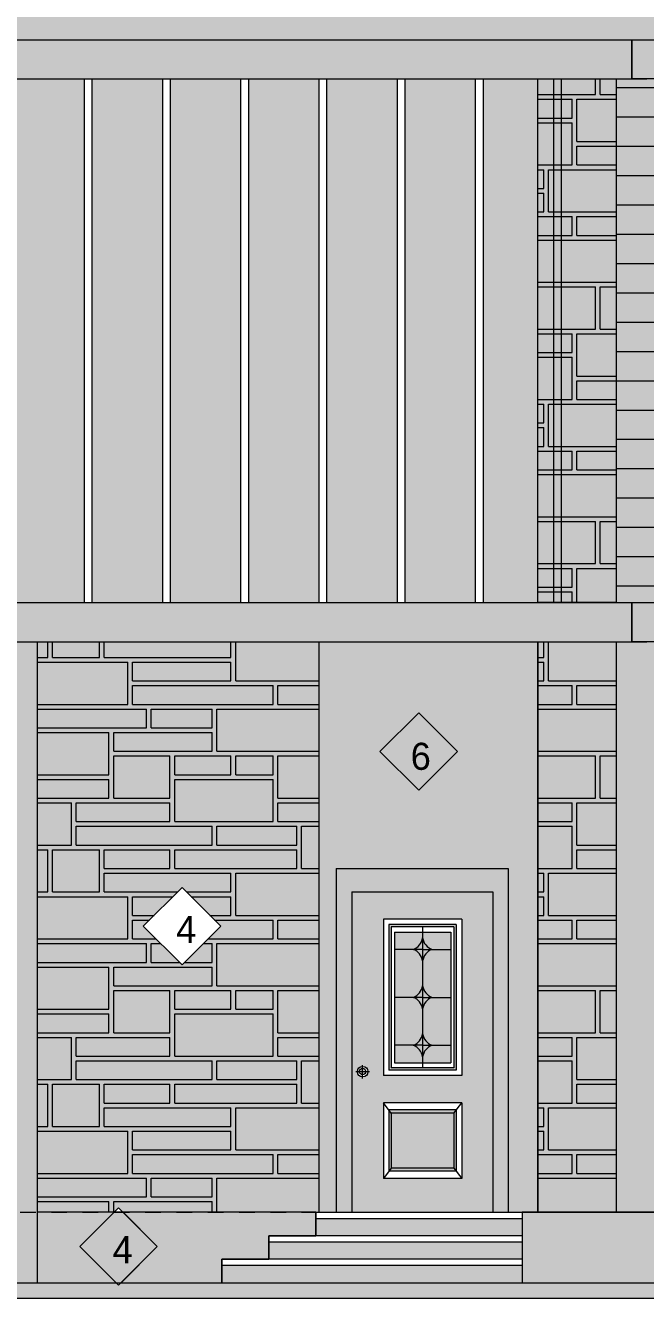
# Model space of a CAD drawing. Extents: x 764960 to 765213, y 2210278 to 2210478.
# Drawn here: x 765044.09 to 765048.06, y 2210296.75 to 2210304.89 of the extents above; entities that cross this region are included whole.
import ezdxf

# ---------------------------------------------------------------- set-up
doc = ezdxf.new("R2010")
doc.units = 0
doc.header["$LTSCALE"] = 0.1
doc.header["$MEASUREMENT"] = 0
doc.linetypes.add('HIDDEN', pattern=[0.375, 0.25, -0.125])
doc.layers.add('Annotations', color=240, linetype='CONTINUOUS', lineweight=13)
doc.layers.add('HATCH', color=250, linetype='CONTINUOUS', lineweight=9)
doc.styles.add('SOSA', font='sosa.shx')

msp = doc.modelspace()

# ---------------------------------------------------------------- hatches: boundary and pattern name
at = {"layer": 'HATCH'}
h = msp.add_hatch(color=256, dxfattribs=at)
h.dxf.hatch_style = 1
h.set_gradient(color1=(236, 222, 202), color2=(236, 222, 202), tint=1)
h.paths.add_polyline_path([(765040.9529, 2210297.303), (765040.9582, 2210297.2977), (765043.6687, 2210297.2977), (765043.6687, 2210298.2977), (765043.5296, 2210298.2977), (765043.5296, 2210300.2977), (765043.6687, 2210300.2977), (765043.6687, 2210300.9477), (765042.2687, 2210300.9477), (765042.2687, 2210301.1977), (765042.4687, 2210301.1977), (765042.4687, 2210304.5477), (765042.2687, 2210304.5477), (765040.7687, 2210304.5477), (765040.7687, 2210301.1977), (765038.9687, 2210301.1977), (765038.9687, 2210297.2977), (765040.9476, 2210297.2977)])
h.paths.add_polyline_path([(765044.6714, 2210306.2977), (765044.6214, 2210306.2977), (765043.6687, 2210306.2977), (765043.6687, 2210304.7977), (765047.9687, 2210304.7977), (765047.9687, 2210304.5477), (765047.8687, 2210304.5477), (765047.8687, 2210301.1977), (765047.9687, 2210301.1977), (765047.9687, 2210300.9477), (765047.3687, 2210300.9477), (765047.3687, 2210297.2977), (765049.7687, 2210297.2977), (765050.3687, 2210297.2977), (765050.3687, 2210301.1977), (765052.9687, 2210301.1977), (765052.9687, 2210306.2977), (765049.0687, 2210306.2977), (765048.9687, 2210306.2977), (765048.0687, 2210306.2977), (765047.9687, 2210306.2977), (765046.6214, 2210306.2977), (765046.5714, 2210306.2977), (765045.6464, 2210306.2977), (765045.5964, 2210306.2977)])
h.paths.add_polyline_path([(765052.9687, 2210309.0977), (765043.6687, 2210309.0977), (765043.6687, 2210306.2977), (765044.6214, 2210306.2977), (765044.6214, 2210307.7977), (765046.6214, 2210307.7977), (765046.6214, 2210306.2977), (765047.9687, 2210306.2977), (765047.9687, 2210306.9977), (765049.0687, 2210306.9977), (765049.0687, 2210306.2977), (765052.9687, 2210306.2977)])
h.paths.add_polyline_path([(765040.7849, 2210298.8669), (765040.9788, 2210298.8669), (765040.9788, 2210298.607), (765040.7849, 2210298.607)], flags=24)
h.paths.add_polyline_path([(765041.1267, 2210298.7681), (765040.8792, 2210298.5206), (765040.6317, 2210298.7681), (765040.8792, 2210299.0156)], flags=16)
h.paths.add_polyline_path([(765052.6945, 2210298.9082), (765052.8884, 2210298.9082), (765052.8884, 2210298.6483), (765052.6945, 2210298.6483)], flags=24)
h.paths.add_polyline_path([(765049.8291, 2210303.901), (765050.023, 2210303.901), (765050.023, 2210303.6411), (765049.8291, 2210303.6411)], flags=24)
h.paths.add_polyline_path([(765050.171, 2210303.8022), (765049.9235, 2210303.5547), (765049.676, 2210303.8022), (765049.9235, 2210304.0497)], flags=16)
h.paths.add_polyline_path([(765050.1457, 2210298.2977), (765048.1457, 2210298.2977), (765048.1457, 2210300.2977), (765050.1457, 2210300.2977)], flags=16)
h.paths.add_polyline_path([(765049.4787, 2210308.1142), (765049.6726, 2210308.1142), (765049.6726, 2210307.8544), (765049.4787, 2210307.8544)], flags=24)
h.paths.add_polyline_path([(765049.8205, 2210308.0155), (765049.573, 2210307.768), (765049.3256, 2210308.0155), (765049.573, 2210308.263)], flags=16)
h.paths.add_polyline_path([(765049.1707, 2210298.3477), (765049.1207, 2210298.3477), (765048.1957, 2210298.3477), (765048.1957, 2210300.2477), (765049.1207, 2210300.2477), (765049.1707, 2210300.2477), (765050.0957, 2210300.2477), (765050.0957, 2210298.3477)], flags=0)
h = msp.add_hatch(color=256, dxfattribs=at)
h.dxf.hatch_style = 1
h.set_gradient(color1=(220, 156, 124), color2=(220, 156, 124), tint=0.6, name='HEMISPHERICAL')
h.paths.add_polyline_path([(765040.6687, 2210304.7977), (765040.6687, 2210304.5477), (765042.2687, 2210304.5477), (765042.2687, 2210304.7977)])
h.paths.add_polyline_path([(765042.2687, 2210304.5477), (765047.9687, 2210304.5477), (765047.9687, 2210304.7977), (765042.2687, 2210304.7977)])
h.paths.add_polyline_path([(765042.2687, 2210301.1977), (765042.2687, 2210300.9477), (765047.9687, 2210300.9477), (765047.9687, 2210301.1977)])
h = msp.add_hatch(color=256, dxfattribs=at)
h.dxf.hatch_style = 1
h.set_gradient(color1=(220, 156, 124), color2=(220, 156, 124), tint=0.6, name='HEMISPHERICAL')
h.paths.add_polyline_path([(765047.9687, 2210304.7977), (765052.9687, 2210304.7977), (765052.9687, 2210300.9477), (765047.9687, 2210300.9477), (765047.9687, 2210301.1977), (765052.6687, 2210301.1977), (765052.6687, 2210304.5477), (765047.9687, 2210304.5477)])
h = msp.add_hatch(color=256, dxfattribs=at)
h.set_gradient(color1=(0, 63, 127), color2=(51, 153, 255), one_color=1, tint=0.6, name='INVHEMISPHERICAL')
h.paths.add_polyline_path([(765042.9687, 2210304.5477), (765042.5187, 2210304.5477), (765042.5187, 2210301.1977), (765042.9687, 2210301.1977)])
h.paths.add_polyline_path([(765043.4687, 2210304.5477), (765043.0187, 2210304.5477), (765043.0187, 2210301.1977), (765043.4687, 2210301.1977)])
h.paths.add_polyline_path([(765043.9687, 2210304.5477), (765043.5187, 2210304.5477), (765043.5187, 2210301.1977), (765043.9687, 2210301.1977)])
h.paths.add_polyline_path([(765044.4687, 2210304.5477), (765044.0187, 2210304.5477), (765044.0187, 2210301.1977), (765044.4687, 2210301.1977)])
h.paths.add_polyline_path([(765044.9687, 2210304.5477), (765044.5187, 2210304.5477), (765044.5187, 2210301.1977), (765044.9687, 2210301.1977)])
h.paths.add_polyline_path([(765045.4687, 2210304.5477), (765045.0187, 2210304.5477), (765045.0187, 2210301.1977), (765045.4687, 2210301.1977), (765045.4687, 2210304.5477)])
h.paths.add_polyline_path([(765045.9687, 2210304.5477), (765045.5187, 2210304.5477), (765045.5187, 2210301.1977), (765045.9687, 2210301.1977)])
h.paths.add_polyline_path([(765046.4687, 2210304.5477), (765046.0187, 2210304.5477), (765046.0187, 2210301.1977), (765046.4687, 2210301.1977)])
h.paths.add_polyline_path([(765046.9687, 2210304.5477), (765046.5187, 2210304.5477), (765046.5187, 2210301.1977), (765046.9687, 2210301.1977)])
h.paths.add_polyline_path([(765047.4687, 2210304.5477), (765047.0187, 2210304.5477), (765047.0187, 2210301.1977), (765047.4687, 2210301.1977)])
h.paths.add_polyline_path([(765047.8687, 2210301.1977), (765047.8687, 2210304.5477), (765047.5187, 2210304.5477), (765047.5187, 2210301.1977)])
h = msp.add_hatch(color=256, dxfattribs=at)
h.dxf.hatch_style = 1
h.set_gradient(color1=(132, 132, 132), color2=(132, 132, 132), tint=0.6, name='HEMISPHERICAL')
h.paths.add_polyline_path([(765047.3687, 2210304.5477), (765047.8687, 2210304.5477), (765047.8687, 2210301.1977), (765047.3687, 2210301.1977)])
h.paths.add_polyline_path([(765047.3687, 2210300.9477), (765047.8687, 2210300.9477), (765047.8687, 2210297.2977), (765047.3687, 2210297.2977)])
h = msp.add_hatch(dxfattribs=at)
h.set_pattern_fill('2H-STONE', color=256, scale=1.5, style=0, pattern_type=2)
h.set_pattern_definition([(0, (766687.5353, 2218135.4945), (3, 1.5), [0.33, -0.03, 0.69, -1.95]), (0, (766688.6153, 2218135.4945), (3, 1.5), [0.75, -0.03, 0.39, -1.83]), (0, (766687.5353, 2218135.6145), (3, 1.5), [0.33, -0.75, 0.75, -1.17]), (0, (766689.3953, 2218135.6145), (3, 1.5), [0.39, -0.03, 0.69, -1.89]), (0, (766687.2053, 2218135.6445), (3, 1.5), [0.66, -0.75, 0.63, -0.03, 0.9, -0.03]), (0, (766687.2053, 2218135.7645), (3, 1.5), [0.66, -0.03, 0.69, -0.69, 0.9, -0.03]), (0, (766687.6553, 2218135.7945), (3, 1.5), [0.45, -0.03, 0.45, -2.07]), (0, (766689.2753, 2218135.7945), (3, 1.5), [0.63, -0.03, 0.69, -1.65]), (0, (766687.6553, 2218135.9145), (3, 1.5), [0.45, -0.03, 0.45, -2.07]), (0, (766688.6153, 2218135.9145), (3, 1.5), [0.63, -0.03, 0.63, -1.71]), (0, (766687.6553, 2218135.9445), (3, 1.5), [0.33, -0.03, 0.72, -1.92]), (0, (766688.7653, 2218135.9445), (3, 1.5), [0.3, -0.03, 0.81, -1.86]), (0, (766687.6553, 2218136.0645), (3, 1.5), [0.33, -1.11, 0.81, -0.03, 0.69, -0.03]), (0, (766687.3553, 2218136.0945), (3, 1.5), [0.63, -1.11, 0.42, -0.03, 0.78, -0.03]), (0, (766688.0153, 2218136.2145), (3, 1.5), [0.72, -0.03, 0.3, -1.95]), (0, (766689.0953, 2218136.2145), (3, 1.5), [0.42, -0.03, 0.78, -1.77]), (0, (766688.0153, 2218136.2445), (3, 1.5), [0.27, -0.03, 0.57, -2.13]), (0, (766688.9153, 2218136.2445), (3, 1.5), [0.87, -0.03, 0.51, -1.59]), (0, (766687.3553, 2218136.3645), (3, 1.5), [0.63, -0.03, 0.27, -2.07]), (0, (766688.9153, 2218136.3645), (3, 1.5), [0.87, -0.03, 0.51, -1.59]), (0, (766687.2053, 2218136.3945), (3, 1.5), [0.42, -0.03, 0.63, -1.92]), (0, (766688.9153, 2218136.3945), (3, 1.5), [0.6, -0.03, 0.63, -1.74]), (0, (766687.2053, 2218136.5145), (3, 1.5), [0.42, -0.03, 0.63, -1.92]), (0, (766688.3153, 2218136.5145), (3, 1.5), [0.57, -0.03, 0.6, -1.8]), (0, (766687.2053, 2218136.5445), (3, 1.5), [0.6, -0.03, 0.75, -1.62]), (0, (766688.6153, 2218136.5445), (3, 1.5), [0.51, -0.03, 0.36, -2.1]), (0, (766687.8353, 2218136.6645), (3, 1.5), [0.75, -0.03, 0.51, -0.42, 0.63, -0.66]), (0, (766687.8353, 2218136.6945), (3, 1.5), [0.57, -0.03, 0.69, -1.71]), (0, (766689.5453, 2218136.6945), (3, 1.5), [0.36, -0.03, 0.24, -2.37]), (0, (766687.2053, 2218136.8145), (3, 1.5), [0.6, -0.03, 0.57, -1.8]), (0, (766689.1553, 2218136.8145), (3, 1.5), [0.36, -0.03, 0.36, -0.03, 0.24, -1.98]), (0, (766687.5353, 2218136.8445), (3, 1.5), [0.57, -0.03, 0.27, -2.13]), (0, (766689.1553, 2218136.8445), (3, 1.5), [0.63, -0.03, 0.69, -1.65]), (0, (766687.5353, 2218136.9645), (3, 1.5), [0.57, -0.03, 0.27, -2.13]), (0, (766688.4353, 2218136.9645), (3, 1.5), [0.69, -0.03, 0.63, -1.65]), (90, (766687.1753, 2218135.6445), (-3, 1.5), [0.12, -0.63, 0.27, -0.03, 0.12, -0.33]), (90, (766687.2053, 2218135.6445), (-3, 1.5), [0.12, -0.63, 0.12, -0.03, 0.27, -0.33]), (90, (766687.3253, 2218136.0945), (-3, 1.5), [0.12, -0.03, 0.12, -1.23]), (90, (766687.3553, 2218136.0945), (-3, 1.5), [0.27, -1.23]), (90, (766687.5053, 2218136.8445), (-3, 1.5), [0.27, -1.23]), (90, (766687.5353, 2218136.8445), (-3, 1.5), [0.12, -0.03, 0.12, -1.23]), (90, (766687.6253, 2218135.7945), (-3, 1.5), [0.27, -0.33, 0.12, -0.78]), (90, (766687.6553, 2218135.7945), (-3, 1.5), [0.12, -0.03, 0.12, -0.33, 0.12, -0.78]), (90, (766687.8053, 2218136.5445), (-3, 1.5), [0.27, -1.23]), (90, (766687.8353, 2218136.5445), (-3, 1.5), [0.12, -0.03, 0.12, -1.23]), (90, (766687.8653, 2218135.6445), (-3, 1.5), [0.12, -1.23, 0.12, -0.03]), (90, (766687.8953, 2218136.9945), (-3, 1.5), [0.27, -1.23]), (90, (766687.9853, 2218135.9445), (-3, 1.5), [0.12, -0.03, 0.27, -1.08]), (90, (766688.0153, 2218135.9445), (-3, 1.5), [0.27, -0.03, 0.12, -1.08]), (90, (766688.1053, 2218135.7945), (-3, 1.5), [0.12, -0.93, 0.12, -0.33]), (90, (766688.1353, 2218135.7945), (-3, 1.5), [0.12, -0.93, 0.12, -0.33]), (90, (766688.2853, 2218136.2445), (-3, 1.5), [0.12, -0.03, 0.12, -1.23]), (90, (766688.3153, 2218136.2445), (-3, 1.5), [0.27, -1.23]), (90, (766688.4053, 2218136.6945), (-3, 1.5), [0.12, -0.03, 0.12, -1.23]), (90, (766688.4353, 2218136.6945), (-3, 1.5), [0.27, -1.23]), (90, (766688.5853, 2218136.5445), (-3, 1.5), [0.12, -0.33, 0.27, -0.03, 0.12, -0.63]), (90, (766688.6153, 2218136.5445), (-3, 1.5), [0.12, -0.33, 0.12, -0.03, 0.27, -0.63]), (90, (766688.7353, 2218135.9445), (-3, 1.5), [0.27, -1.23]), (90, (766688.7653, 2218135.9445), (-3, 1.5), [0.27, -1.23]), (90, (766688.8853, 2218136.2445), (-3, 1.5), [0.27, -1.23]), (90, (766688.9153, 2218136.2445), (-3, 1.5), [0.12, -0.03, 0.12, -1.23]), (90, (766689.0653, 2218135.9445), (-3, 1.5), [0.27, -1.23]), (90, (766689.0953, 2218135.9445), (-3, 1.5), [0.12, -0.03, 0.12, -1.23]), (90, (766689.1253, 2218136.5445), (-3, 1.5), [0.12, -0.03, 0.27, -1.08]), (90, (766689.1553, 2218136.5445), (-3, 1.5), [0.27, -0.03, 0.12, -1.08]), (90, (766689.2453, 2218135.6445), (-3, 1.5), [0.27, -1.23]), (90, (766689.2753, 2218135.6445), (-3, 1.5), [0.12, -0.03, 0.12, -1.23]), (90, (766689.3653, 2218136.9945), (-3, 1.5), [0.12, -1.38]), (90, (766689.3953, 2218136.9945), (-3, 1.5), [0.12, -1.38]), (90, (766689.5153, 2218136.0945), (-3, 1.5), [0.12, -0.18, 0.12, -0.03, 0.27, -0.78]), (90, (766689.5453, 2218136.0945), (-3, 1.5), [0.12, -0.18, 0.27, -0.03, 0.12, -0.78]), (90, (766689.7853, 2218136.2445), (-3, 1.5), [0.12, -0.48, 0.12, -0.03, 0.12, -0.63]), (90, (766689.8153, 2218136.2445), (-3, 1.5), [0.12, -0.48, 0.27, -0.63]), (90, (766689.9053, 2218135.7945), (-3, 1.5), [0.12, -0.03, 0.12, -0.63, 0.12, -0.48]), (90, (766689.9353, 2218135.7945), (-3, 1.5), [0.27, -0.63, 0.12, -0.48])])
h.paths.add_polyline_path([(765047.3687, 2210300.9477), (765047.3687, 2210297.2977), (765047.8687, 2210297.2977), (765047.8687, 2210300.9477)])
h.paths.add_polyline_path([(765047.8687, 2210301.1977), (765047.8687, 2210304.5477), (765047.3687, 2210304.5477), (765047.3687, 2210301.1977)])
h = msp.add_hatch(dxfattribs=at)
h.set_pattern_fill('ANSI31', color=256, scale=1.5, angle=135)
h.set_pattern_definition([(180, (-77.08812, -3.4457), (-2e-17, -0.1875), [])])
h.paths.add_polyline_path([(765052.6687, 2210301.1977), (765052.6687, 2210304.5477), (765047.9687, 2210304.5477), (765047.8687, 2210304.5477), (765047.8687, 2210301.1977), (765047.9687, 2210301.1977), (765050.3687, 2210301.1977)])
h.paths.add_polyline_path([(765049.8291, 2210303.901), (765050.023, 2210303.901), (765050.023, 2210303.6411), (765049.8291, 2210303.6411)], flags=24)
h.paths.add_polyline_path([(765049.9235, 2210304.0497), (765050.171, 2210303.8022), (765049.9235, 2210303.5547), (765049.8087, 2210303.6695), (765049.8087, 2210302.1977), (765048.8087, 2210302.1977), (765048.8087, 2210304.1977), (765049.8087, 2210304.1977), (765049.8087, 2210303.935)], flags=16)
h = msp.add_hatch(color=256, dxfattribs=at)
h.dxf.hatch_style = 1
h.set_gradient(color1=(153, 76, 76), color2=(153, 76, 76), tint=0.6, name='HEMISPHERICAL')
h.paths.add_polyline_path([(765044.1687, 2210300.9477), (765043.6687, 2210300.9477), (765043.6687, 2210300.2977), (765043.6687, 2210300.2477), (765043.6687, 2210298.3477), (765043.6687, 2210298.2977), (765043.6687, 2210297.2977), (765043.6687, 2210296.8477), (765044.1687, 2210296.8477), (765044.1687, 2210297.2977)])
h = msp.add_hatch(color=256, dxfattribs=at)
h.dxf.hatch_style = 1
h.set_gradient(color1=(220, 156, 124), color2=(220, 156, 124), tint=0.6, name='HEMISPHERICAL')
h.paths.add_polyline_path([(765045.9687, 2210297.2977), (765046.0802, 2210297.2977), (765046.0802, 2210299.4977), (765047.1802, 2210299.4977), (765047.1802, 2210297.2977), (765047.2687, 2210297.2977), (765047.3687, 2210297.2977), (765047.3687, 2210300.9477), (765045.9687, 2210300.9477)])
h.paths.add_polyline_path([(765044.6886, 2210297.3266), (765044.7175, 2210297.2977), (765045.9487, 2210297.2977), (765045.9687, 2210297.2977), (765045.9687, 2210300.9477), (765044.1687, 2210300.9477), (765044.1687, 2210297.2977), (765044.6597, 2210297.2977)])
h.paths.add_polyline_path([(765045.0131, 2210299.2372), (765045.2234, 2210299.2372), (765045.2234, 2210298.9773), (765045.0131, 2210298.9773)], flags=24)
h.paths.add_polyline_path([(765045.3419, 2210299.1276), (765045.0945, 2210298.8801), (765044.847, 2210299.1276), (765045.0945, 2210299.3751)], flags=16)
h = msp.add_hatch(dxfattribs=at)
h.set_pattern_fill('2H-STONE', color=256, scale=1.5, style=0, pattern_type=2)
h.set_pattern_definition([(0, (766687.0353, 2218131.8945), (3, 1.5), [0.33, -0.03, 0.69, -1.95]), (0, (766688.1153, 2218131.8945), (3, 1.5), [0.75, -0.03, 0.39, -1.83]), (0, (766687.0353, 2218132.0145), (3, 1.5), [0.33, -0.75, 0.75, -1.17]), (0, (766688.8953, 2218132.0145), (3, 1.5), [0.39, -0.03, 0.69, -1.89]), (0, (766686.7053, 2218132.0445), (3, 1.5), [0.66, -0.75, 0.63, -0.03, 0.9, -0.03]), (0, (766686.7053, 2218132.1645), (3, 1.5), [0.66, -0.03, 0.69, -0.69, 0.9, -0.03]), (0, (766687.1553, 2218132.1945), (3, 1.5), [0.45, -0.03, 0.45, -2.07]), (0, (766688.7753, 2218132.1945), (3, 1.5), [0.63, -0.03, 0.69, -1.65]), (0, (766687.1553, 2218132.3145), (3, 1.5), [0.45, -0.03, 0.45, -2.07]), (0, (766688.1153, 2218132.3145), (3, 1.5), [0.63, -0.03, 0.63, -1.71]), (0, (766687.1553, 2218132.3445), (3, 1.5), [0.33, -0.03, 0.72, -1.92]), (0, (766688.2653, 2218132.3445), (3, 1.5), [0.3, -0.03, 0.81, -1.86]), (0, (766687.1553, 2218132.4645), (3, 1.5), [0.33, -1.11, 0.81, -0.03, 0.69, -0.03]), (0, (766686.8553, 2218132.4945), (3, 1.5), [0.63, -1.11, 0.42, -0.03, 0.78, -0.03]), (0, (766687.5153, 2218132.6145), (3, 1.5), [0.72, -0.03, 0.3, -1.95]), (0, (766688.5953, 2218132.6145), (3, 1.5), [0.42, -0.03, 0.78, -1.77]), (0, (766687.5153, 2218132.6445), (3, 1.5), [0.27, -0.03, 0.57, -2.13]), (0, (766688.4153, 2218132.6445), (3, 1.5), [0.87, -0.03, 0.51, -1.59]), (0, (766686.8553, 2218132.7645), (3, 1.5), [0.63, -0.03, 0.27, -2.07]), (0, (766688.4153, 2218132.7645), (3, 1.5), [0.87, -0.03, 0.51, -1.59]), (0, (766686.7053, 2218132.7945), (3, 1.5), [0.42, -0.03, 0.63, -1.92]), (0, (766688.4153, 2218132.7945), (3, 1.5), [0.6, -0.03, 0.63, -1.74]), (0, (766686.7053, 2218132.9145), (3, 1.5), [0.42, -0.03, 0.63, -1.92]), (0, (766687.8153, 2218132.9145), (3, 1.5), [0.57, -0.03, 0.6, -1.8]), (0, (766686.7053, 2218132.9445), (3, 1.5), [0.6, -0.03, 0.75, -1.62]), (0, (766688.1153, 2218132.9445), (3, 1.5), [0.51, -0.03, 0.36, -2.1]), (0, (766687.3353, 2218133.0645), (3, 1.5), [0.75, -0.03, 0.51, -0.42, 0.63, -0.66]), (0, (766687.3353, 2218133.0945), (3, 1.5), [0.57, -0.03, 0.69, -1.71]), (0, (766689.0453, 2218133.0945), (3, 1.5), [0.36, -0.03, 0.24, -2.37]), (0, (766686.7053, 2218133.2145), (3, 1.5), [0.6, -0.03, 0.57, -1.8]), (0, (766688.6553, 2218133.2145), (3, 1.5), [0.36, -0.03, 0.36, -0.03, 0.24, -1.98]), (0, (766687.0353, 2218133.2445), (3, 1.5), [0.57, -0.03, 0.27, -2.13]), (0, (766688.6553, 2218133.2445), (3, 1.5), [0.63, -0.03, 0.69, -1.65]), (0, (766687.0353, 2218133.3645), (3, 1.5), [0.57, -0.03, 0.27, -2.13]), (0, (766687.9353, 2218133.3645), (3, 1.5), [0.69, -0.03, 0.63, -1.65]), (90, (766686.6753, 2218132.0445), (-3, 1.5), [0.12, -0.63, 0.27, -0.03, 0.12, -0.33]), (90, (766686.7053, 2218132.0445), (-3, 1.5), [0.12, -0.63, 0.12, -0.03, 0.27, -0.33]), (90, (766686.8253, 2218132.4945), (-3, 1.5), [0.12, -0.03, 0.12, -1.23]), (90, (766686.8553, 2218132.4945), (-3, 1.5), [0.27, -1.23]), (90, (766687.0053, 2218133.2445), (-3, 1.5), [0.27, -1.23]), (90, (766687.0353, 2218133.2445), (-3, 1.5), [0.12, -0.03, 0.12, -1.23]), (90, (766687.1253, 2218132.1945), (-3, 1.5), [0.27, -0.33, 0.12, -0.78]), (90, (766687.1553, 2218132.1945), (-3, 1.5), [0.12, -0.03, 0.12, -0.33, 0.12, -0.78]), (90, (766687.3053, 2218132.9445), (-3, 1.5), [0.27, -1.23]), (90, (766687.3353, 2218132.9445), (-3, 1.5), [0.12, -0.03, 0.12, -1.23]), (90, (766687.3653, 2218132.0445), (-3, 1.5), [0.12, -1.23, 0.12, -0.03]), (90, (766687.3953, 2218133.3945), (-3, 1.5), [0.27, -1.23]), (90, (766687.4853, 2218132.3445), (-3, 1.5), [0.12, -0.03, 0.27, -1.08]), (90, (766687.5153, 2218132.3445), (-3, 1.5), [0.27, -0.03, 0.12, -1.08]), (90, (766687.6053, 2218132.1945), (-3, 1.5), [0.12, -0.93, 0.12, -0.33]), (90, (766687.6353, 2218132.1945), (-3, 1.5), [0.12, -0.93, 0.12, -0.33]), (90, (766687.7853, 2218132.6445), (-3, 1.5), [0.12, -0.03, 0.12, -1.23]), (90, (766687.8153, 2218132.6445), (-3, 1.5), [0.27, -1.23]), (90, (766687.9053, 2218133.0945), (-3, 1.5), [0.12, -0.03, 0.12, -1.23]), (90, (766687.9353, 2218133.0945), (-3, 1.5), [0.27, -1.23]), (90, (766688.0853, 2218132.9445), (-3, 1.5), [0.12, -0.33, 0.27, -0.03, 0.12, -0.63]), (90, (766688.1153, 2218132.9445), (-3, 1.5), [0.12, -0.33, 0.12, -0.03, 0.27, -0.63]), (90, (766688.2353, 2218132.3445), (-3, 1.5), [0.27, -1.23]), (90, (766688.2653, 2218132.3445), (-3, 1.5), [0.27, -1.23]), (90, (766688.3853, 2218132.6445), (-3, 1.5), [0.27, -1.23]), (90, (766688.4153, 2218132.6445), (-3, 1.5), [0.12, -0.03, 0.12, -1.23]), (90, (766688.5653, 2218132.3445), (-3, 1.5), [0.27, -1.23]), (90, (766688.5953, 2218132.3445), (-3, 1.5), [0.12, -0.03, 0.12, -1.23]), (90, (766688.6253, 2218132.9445), (-3, 1.5), [0.12, -0.03, 0.27, -1.08]), (90, (766688.6553, 2218132.9445), (-3, 1.5), [0.27, -0.03, 0.12, -1.08]), (90, (766688.7453, 2218132.0445), (-3, 1.5), [0.27, -1.23]), (90, (766688.7753, 2218132.0445), (-3, 1.5), [0.12, -0.03, 0.12, -1.23]), (90, (766688.8653, 2218133.3945), (-3, 1.5), [0.12, -1.38]), (90, (766688.8953, 2218133.3945), (-3, 1.5), [0.12, -1.38]), (90, (766689.0153, 2218132.4945), (-3, 1.5), [0.12, -0.18, 0.12, -0.03, 0.27, -0.78]), (90, (766689.0453, 2218132.4945), (-3, 1.5), [0.12, -0.18, 0.27, -0.03, 0.12, -0.78]), (90, (766689.2853, 2218132.6445), (-3, 1.5), [0.12, -0.48, 0.12, -0.03, 0.12, -0.63]), (90, (766689.3153, 2218132.6445), (-3, 1.5), [0.12, -0.48, 0.27, -0.63]), (90, (766689.4053, 2218132.1945), (-3, 1.5), [0.12, -0.03, 0.12, -0.63, 0.12, -0.48]), (90, (766689.4353, 2218132.1945), (-3, 1.5), [0.27, -0.63, 0.12, -0.48])])
h.paths.add_polyline_path([(765045.3419, 2210299.1276), (765045.0945, 2210299.3751), (765044.847, 2210299.1276), (765045.0945, 2210298.8801)])
h.paths.add_polyline_path([(765045.9687, 2210300.9477), (765044.1687, 2210300.9477), (765044.1687, 2210297.2977), (765044.6597, 2210297.2977), (765044.7175, 2210297.2977), (765045.9487, 2210297.2977), (765045.9687, 2210297.2977)])
h = msp.add_hatch(color=256, dxfattribs=at)
h.dxf.hatch_style = 1
h.paths.add_polyline_path([(765047.1802, 2210298.1977), (765047.0802, 2210298.1977), (765047.0802, 2210297.2977), (765047.1802, 2210297.2977)])
h.paths.add_polyline_path([(765047.1802, 2210299.4977), (765046.0802, 2210299.4977), (765046.0802, 2210298.1977), (765046.1802, 2210298.1977), (765046.1802, 2210299.3477), (765047.0802, 2210299.3477), (765047.0802, 2210298.1977), (765047.1802, 2210298.1977)])
h.paths.add_polyline_path([(765046.1802, 2210298.1977), (765046.0802, 2210298.1977), (765046.0802, 2210297.2977), (765046.1802, 2210297.2977)])
h = msp.add_hatch(color=256, dxfattribs=at)
h.set_gradient(color1=(127, 63, 0), color2=(161, 107, 54), tint=1, name='INVHEMISPHERICAL')
h.paths.add_polyline_path([(765047.0802, 2210299.3477), (765046.1802, 2210299.3477), (765046.1802, 2210297.2977), (765047.0802, 2210297.2977)])
h.paths.add_polyline_path([(765046.8823, 2210298.1727), (765046.3823, 2210298.1727), (765046.3823, 2210299.1727), (765046.8823, 2210299.1727)], flags=16)
h.paths.add_polyline_path([(765046.8473, 2210298.2077), (765046.4173, 2210298.2077), (765046.4173, 2210299.1377), (765046.8473, 2210299.1377)], flags=0)
h.paths.add_polyline_path([(765046.8323, 2210298.2227), (765046.4323, 2210298.2227), (765046.4323, 2210299.1227), (765046.8323, 2210299.1227)], flags=0)
h.paths.add_polyline_path([(765046.8129, 2210298.2546), (765046.4518, 2210298.2546), (765046.4518, 2210299.0907), (765046.8129, 2210299.0907)], flags=0)
h.paths.add_polyline_path([(765046.6923, 2210298.3662, 0.278272), (765046.6323, 2210298.2924, 0.278272), (765046.5723, 2210298.3662, 0.278272), (765046.6323, 2210298.44), (765046.6323, 2210298.5988, 0.278272), (765046.5723, 2210298.6727, 0.278272), (765046.6323, 2210298.7465), (765046.6323, 2210298.9053, 0.278272), (765046.5723, 2210298.9791, 0.278272), (765046.6323, 2210299.053, 0.278272), (765046.6923, 2210298.9791, 0.278272), (765046.6323, 2210298.9053), (765046.6323, 2210298.7465, 0.278272), (765046.6923, 2210298.6727, 0.278272), (765046.6323, 2210298.5988), (765046.6323, 2210298.44, 0.278272)], flags=0)
h.paths.add_polyline_path([(765046.8823, 2210297.9977), (765046.8823, 2210297.5151), (765046.3823, 2210297.5151), (765046.3823, 2210297.9977)], flags=16)
h.paths.add_polyline_path([(765046.8473, 2210297.9522), (765046.8473, 2210297.5606), (765046.4173, 2210297.5606), (765046.4173, 2210297.9522)], flags=0)
h.paths.add_polyline_path([(765046.8323, 2210297.9327), (765046.8323, 2210297.5801), (765046.4323, 2210297.5801), (765046.4323, 2210297.9327)], flags=0)
h.paths.add_polyline_path([(765046.2827, 2210298.1977, -1), (765046.2152, 2210298.1977, -1)], flags=16)
h.paths.add_polyline_path([(765046.2697, 2210298.1977, -1), (765046.2282, 2210298.1977, -1)], flags=0)
h = msp.add_hatch(color=256, dxfattribs=at)
h.set_gradient(color1=(22, 50, 233), color2=(163, 171, 245), tint=1, name='INVHEMISPHERICAL')
h.paths.add_polyline_path([(765046.8129, 2210298.2546), (765046.8129, 2210298.3662), (765046.6923, 2210298.3662, 0.278272), (765046.6323, 2210298.2924), (765046.6323, 2210298.2546)])
h.paths.add_polyline_path([(765046.4518, 2210298.3662), (765046.5723, 2210298.3662, 0.278272), (765046.6323, 2210298.44), (765046.6323, 2210298.5988, 0.278272), (765046.5723, 2210298.6727), (765046.4518, 2210298.6727)])
h.paths.add_polyline_path([(765046.8129, 2210298.9791), (765046.6923, 2210298.9791, 0.278272), (765046.6323, 2210298.9053), (765046.6323, 2210298.7465, 0.278272), (765046.6923, 2210298.6727), (765046.8129, 2210298.6727)])
h.paths.add_polyline_path([(765046.4518, 2210299.0907), (765046.4518, 2210298.9791), (765046.5723, 2210298.9791, 0.278272), (765046.6323, 2210299.053), (765046.6323, 2210299.0907)])
h = msp.add_hatch(color=256, dxfattribs=at)
h.set_gradient(color1=(0, 63, 127), color2=(51, 153, 255), one_color=1, tint=0.6, name='INVHEMISPHERICAL')
h.paths.add_polyline_path([(765046.6323, 2210299.0907), (765046.6323, 2210299.053, 0.278272), (765046.6923, 2210298.9791), (765046.8129, 2210298.9791), (765046.8129, 2210299.0907)])
h.paths.add_polyline_path([(765046.6323, 2210298.9053, 0.278272), (765046.5723, 2210298.9791), (765046.4518, 2210298.9791), (765046.4518, 2210298.6727), (765046.5723, 2210298.6727, 0.278272), (765046.6323, 2210298.7465)])
h.paths.add_polyline_path([(765046.8129, 2210298.6727), (765046.6923, 2210298.6727, 0.278272), (765046.6323, 2210298.5988), (765046.6323, 2210298.44, 0.278272), (765046.6923, 2210298.3662), (765046.8129, 2210298.3662)])
h.paths.add_polyline_path([(765046.6323, 2210298.2546), (765046.6323, 2210298.2924, 0.278272), (765046.5723, 2210298.3662), (765046.4518, 2210298.3662), (765046.4518, 2210298.2546)])
h = msp.add_hatch(color=256, dxfattribs=at)
h.set_gradient(color1=(255, 191, 0), color2=(255, 127, 0), tint=1, name='INVSPHERICAL')
h.paths.add_polyline_path([(765046.6323, 2210299.053, -0.278272), (765046.5723, 2210298.9791), (765046.6323, 2210298.9791)])
h.paths.add_polyline_path([(765046.6923, 2210298.9791), (765046.6323, 2210298.9791), (765046.6323, 2210298.9053, -0.278272)])
h.paths.add_polyline_path([(765046.6923, 2210298.9791, -0.278272), (765046.6323, 2210299.053), (765046.6323, 2210298.9791)])
h.paths.add_polyline_path([(765046.6323, 2210298.9791), (765046.5723, 2210298.9791, -0.278272), (765046.6323, 2210298.9053)])
h = msp.add_hatch(color=256, dxfattribs=at)
h.set_gradient(color1=(255, 191, 0), color2=(255, 127, 0), tint=1, name='INVSPHERICAL')
h.paths.add_polyline_path([(765046.5723, 2210298.6727), (765046.6323, 2210298.6727), (765046.6323, 2210298.7465, -0.278272)])
h.paths.add_polyline_path([(765046.6923, 2210298.6727, -0.278272), (765046.6323, 2210298.7465), (765046.6323, 2210298.6727)])
h.paths.add_polyline_path([(765046.6323, 2210298.5988, -0.278272), (765046.6923, 2210298.6727), (765046.6323, 2210298.6727)])
h.paths.add_polyline_path([(765046.6323, 2210298.6727), (765046.5723, 2210298.6727, -0.278272), (765046.6323, 2210298.5988)])
h = msp.add_hatch(color=256, dxfattribs=at)
h.set_gradient(color1=(255, 191, 0), color2=(255, 127, 0), tint=1, name='INVSPHERICAL')
h.paths.add_polyline_path([(765046.6323, 2210298.3662), (765046.6323, 2210298.2924, -0.278272), (765046.6923, 2210298.3662)])
h.paths.add_polyline_path([(765046.6923, 2210298.3662, -0.278272), (765046.6323, 2210298.44), (765046.6323, 2210298.3662)])
h.paths.add_polyline_path([(765046.6323, 2210298.44, -0.278272), (765046.5723, 2210298.3662), (765046.6323, 2210298.3662)])
h.paths.add_polyline_path([(765046.6323, 2210298.3662), (765046.5723, 2210298.3662, -0.278272), (765046.6323, 2210298.2924)])
h = msp.add_hatch(color=256, dxfattribs=at)
h.set_gradient(color1=(127, 31, 0), color2=(127, 79, 63), tint=1, name='INVHEMISPHERICAL')
h.paths.add_polyline_path([(765046.8323, 2210297.5801), (765046.8323, 2210297.9327), (765046.4323, 2210297.9327), (765046.4323, 2210297.5801)])
h = msp.add_hatch(color=256, dxfattribs=at)
h.set_gradient(color1=(194, 167, 127), color2=(234, 198, 177), tint=0.6, name='HEMISPHERICAL')
h.paths.add_polyline_path([(765043.6687, 2210296.8477), (765043.6687, 2210297.2977), (765040.9582, 2210297.2977), (765041.2004, 2210297.0555), (765040.9926, 2210296.8477)])
h.paths.add_polyline_path([(765040.8715, 2210297.165), (765041.0819, 2210297.165), (765041.0819, 2210296.9051), (765040.8715, 2210296.9051)], flags=9)
h.paths.add_polyline_path([(765038.9687, 2210297.2977), (765038.9687, 2210296.8477), (765040.9133, 2210296.8477), (765040.7054, 2210297.0555), (765040.9476, 2210297.2977)])
h.paths.add_polyline_path([(765044.7175, 2210297.2977), (765044.9361, 2210297.0791), (765044.7046, 2210296.8477), (765045.3487, 2210296.8477), (765045.3487, 2210296.9577), (765045.3487, 2210296.9977), (765045.6487, 2210296.9977), (765045.6487, 2210297.1077), (765045.6487, 2210297.1477), (765045.9487, 2210297.1477), (765045.9487, 2210297.2577), (765045.9487, 2210297.2977)])
h.paths.add_polyline_path([(765044.1687, 2210297.2977), (765044.1687, 2210296.8477), (765044.6725, 2210296.8477), (765044.4411, 2210297.0791), (765044.6597, 2210297.2977)])
h.paths.add_polyline_path([(765044.6072, 2210297.1886), (765044.8176, 2210297.1886), (765044.8176, 2210296.9287), (765044.6072, 2210296.9287)], flags=9)
h.paths.add_polyline_path([(765049.1687, 2210296.9577), (765049.1687, 2210296.9977), (765049.4687, 2210296.9977), (765049.4687, 2210297.1077), (765049.4687, 2210297.1477), (765049.7687, 2210297.1477), (765049.7687, 2210297.2577), (765049.7687, 2210297.2977), (765047.3687, 2210297.2977), (765047.2687, 2210297.2977), (765047.2687, 2210297.2577), (765047.2687, 2210297.1477), (765047.2687, 2210297.1077), (765047.2687, 2210296.9977), (765047.2687, 2210296.9577), (765047.2687, 2210296.8477), (765049.1687, 2210296.8477)])
h = msp.add_hatch(dxfattribs=at)
h.set_pattern_fill('2H-STONE', color=256, scale=0.7, style=0, pattern_type=2)
h.set_pattern_definition([(0, (766682.3793, 2218140.4945), (1.4, 0.7), [0.154, -0.014, 0.322, -0.91]), (0, (766682.8833, 2218140.4945), (1.4, 0.7), [0.35, -0.014, 0.182, -0.854]), (0, (766682.3793, 2218140.5505), (1.4, 0.7), [0.154, -0.35, 0.35, -0.546]), (0, (766683.2473, 2218140.5505), (1.4, 0.7), [0.182, -0.014, 0.322, -0.882]), (0, (766682.2253, 2218140.5645), (1.4, 0.7), [0.308, -0.35, 0.294, -0.014, 0.42, -0.014]), (0, (766682.2253, 2218140.6205), (1.4, 0.7), [0.308, -0.014, 0.322, -0.322, 0.42, -0.014]), (0, (766682.4353, 2218140.6345), (1.4, 0.7), [0.21, -0.014, 0.21, -0.966]), (0, (766683.1913, 2218140.6345), (1.4, 0.7), [0.294, -0.014, 0.322, -0.77]), (0, (766682.4353, 2218140.6905), (1.4, 0.7), [0.21, -0.014, 0.21, -0.966]), (0, (766682.8833, 2218140.6905), (1.4, 0.7), [0.294, -0.014, 0.294, -0.798]), (0, (766682.4353, 2218140.7045), (1.4, 0.7), [0.154, -0.014, 0.336, -0.896]), (0, (766682.9533, 2218140.7045), (1.4, 0.7), [0.14, -0.014, 0.378, -0.868]), (0, (766682.4353, 2218140.7605), (1.4, 0.7), [0.154, -0.518, 0.378, -0.014, 0.322, -0.014]), (0, (766682.2953, 2218140.7745), (1.4, 0.7), [0.294, -0.518, 0.196, -0.014, 0.364, -0.014]), (0, (766682.6033, 2218140.8305), (1.4, 0.7), [0.336, -0.014, 0.14, -0.91]), (0, (766683.1073, 2218140.8305), (1.4, 0.7), [0.196, -0.014, 0.364, -0.826]), (0, (766682.6033, 2218140.8445), (1.4, 0.7), [0.126, -0.014, 0.266, -0.994]), (0, (766683.0233, 2218140.8445), (1.4, 0.7), [0.406, -0.014, 0.238, -0.742]), (0, (766682.2953, 2218140.9005), (1.4, 0.7), [0.294, -0.014, 0.126, -0.966]), (0, (766683.0233, 2218140.9005), (1.4, 0.7), [0.406, -0.014, 0.238, -0.742]), (0, (766682.2253, 2218140.9145), (1.4, 0.7), [0.196, -0.014, 0.294, -0.896]), (0, (766683.0233, 2218140.9145), (1.4, 0.7), [0.28, -0.014, 0.294, -0.812]), (0, (766682.2253, 2218140.9705), (1.4, 0.7), [0.196, -0.014, 0.294, -0.896]), (0, (766682.7433, 2218140.9705), (1.4, 0.7), [0.266, -0.014, 0.28, -0.84]), (0, (766682.2253, 2218140.9845), (1.4, 0.7), [0.28, -0.014, 0.35, -0.756]), (0, (766682.8833, 2218140.9845), (1.4, 0.7), [0.238, -0.014, 0.168, -0.98]), (0, (766682.5193, 2218141.0405), (1.4, 0.7), [0.35, -0.014, 0.238, -0.196, 0.294, -0.308]), (0, (766682.5193, 2218141.0545), (1.4, 0.7), [0.266, -0.014, 0.322, -0.798]), (0, (766683.3173, 2218141.0545), (1.4, 0.7), [0.168, -0.014, 0.112, -1.106]), (0, (766682.2253, 2218141.1105), (1.4, 0.7), [0.28, -0.014, 0.266, -0.84]), (0, (766683.1353, 2218141.1105), (1.4, 0.7), [0.168, -0.014, 0.168, -0.014, 0.112, -0.924]), (0, (766682.3793, 2218141.1245), (1.4, 0.7), [0.266, -0.014, 0.126, -0.994]), (0, (766683.1353, 2218141.1245), (1.4, 0.7), [0.294, -0.014, 0.322, -0.77]), (0, (766682.3793, 2218141.1805), (1.4, 0.7), [0.266, -0.014, 0.126, -0.994]), (0, (766682.7993, 2218141.1805), (1.4, 0.7), [0.322, -0.014, 0.294, -0.77]), (90, (766682.2113, 2218140.5645), (-1.4, 0.7), [0.056, -0.294, 0.126, -0.014, 0.056, -0.154]), (90, (766682.2253, 2218140.5645), (-1.4, 0.7), [0.056, -0.294, 0.056, -0.014, 0.126, -0.154]), (90, (766682.2813, 2218140.7745), (-1.4, 0.7), [0.056, -0.014, 0.056, -0.574]), (90, (766682.2953, 2218140.7745), (-1.4, 0.7), [0.126, -0.574]), (90, (766682.3653, 2218141.1245), (-1.4, 0.7), [0.126, -0.574]), (90, (766682.3793, 2218141.1245), (-1.4, 0.7), [0.056, -0.014, 0.056, -0.574]), (90, (766682.4213, 2218140.6345), (-1.4, 0.7), [0.126, -0.154, 0.056, -0.364]), (90, (766682.4353, 2218140.6345), (-1.4, 0.7), [0.056, -0.014, 0.056, -0.154, 0.056, -0.364]), (90, (766682.5053, 2218140.9845), (-1.4, 0.7), [0.126, -0.574]), (90, (766682.5193, 2218140.9845), (-1.4, 0.7), [0.056, -0.014, 0.056, -0.574]), (90, (766682.5333, 2218140.5645), (-1.4, 0.7), [0.056, -0.574, 0.056, -0.014]), (90, (766682.5473, 2218141.1945), (-1.4, 0.7), [0.126, -0.574]), (90, (766682.5893, 2218140.7045), (-1.4, 0.7), [0.056, -0.014, 0.126, -0.504]), (90, (766682.6033, 2218140.7045), (-1.4, 0.7), [0.126, -0.014, 0.056, -0.504]), (90, (766682.6453, 2218140.6345), (-1.4, 0.7), [0.056, -0.434, 0.056, -0.154]), (90, (766682.6593, 2218140.6345), (-1.4, 0.7), [0.056, -0.434, 0.056, -0.154]), (90, (766682.7293, 2218140.8445), (-1.4, 0.7), [0.056, -0.014, 0.056, -0.574]), (90, (766682.7433, 2218140.8445), (-1.4, 0.7), [0.126, -0.574]), (90, (766682.7853, 2218141.0545), (-1.4, 0.7), [0.056, -0.014, 0.056, -0.574]), (90, (766682.7993, 2218141.0545), (-1.4, 0.7), [0.126, -0.574]), (90, (766682.8693, 2218140.9845), (-1.4, 0.7), [0.056, -0.154, 0.126, -0.014, 0.056, -0.294]), (90, (766682.8833, 2218140.9845), (-1.4, 0.7), [0.056, -0.154, 0.056, -0.014, 0.126, -0.294]), (90, (766682.9393, 2218140.7045), (-1.4, 0.7), [0.126, -0.574]), (90, (766682.9533, 2218140.7045), (-1.4, 0.7), [0.126, -0.574]), (90, (766683.0093, 2218140.8445), (-1.4, 0.7), [0.126, -0.574]), (90, (766683.0233, 2218140.8445), (-1.4, 0.7), [0.056, -0.014, 0.056, -0.574]), (90, (766683.0933, 2218140.7045), (-1.4, 0.7), [0.126, -0.574]), (90, (766683.1073, 2218140.7045), (-1.4, 0.7), [0.056, -0.014, 0.056, -0.574]), (90, (766683.1213, 2218140.9845), (-1.4, 0.7), [0.056, -0.014, 0.126, -0.504]), (90, (766683.1353, 2218140.9845), (-1.4, 0.7), [0.126, -0.014, 0.056, -0.504]), (90, (766683.1773, 2218140.5645), (-1.4, 0.7), [0.126, -0.574]), (90, (766683.1913, 2218140.5645), (-1.4, 0.7), [0.056, -0.014, 0.056, -0.574]), (90, (766683.2333, 2218141.1945), (-1.4, 0.7), [0.056, -0.644]), (90, (766683.2473, 2218141.1945), (-1.4, 0.7), [0.056, -0.644]), (90, (766683.3033, 2218140.7745), (-1.4, 0.7), [0.056, -0.084, 0.056, -0.014, 0.126, -0.364]), (90, (766683.3173, 2218140.7745), (-1.4, 0.7), [0.056, -0.084, 0.126, -0.014, 0.056, -0.364]), (90, (766683.4293, 2218140.8445), (-1.4, 0.7), [0.056, -0.224, 0.056, -0.014, 0.056, -0.294]), (90, (766683.4433, 2218140.8445), (-1.4, 0.7), [0.056, -0.224, 0.126, -0.294]), (90, (766683.4853, 2218140.6345), (-1.4, 0.7), [0.056, -0.014, 0.056, -0.294, 0.056, -0.224]), (90, (766683.4993, 2218140.6345), (-1.4, 0.7), [0.126, -0.294, 0.056, -0.224])])
h.paths.add_polyline_path([(765044.1687, 2210296.8477), (765044.6725, 2210296.8477), (765044.7046, 2210296.8477), (765045.3487, 2210296.8477), (765045.3487, 2210296.9577), (765045.3487, 2210296.9977), (765045.6487, 2210296.9977), (765045.6487, 2210297.1077), (765045.6487, 2210297.1477), (765045.9487, 2210297.1477), (765045.9487, 2210297.2577), (765045.9487, 2210297.2977), (765044.7175, 2210297.2977), (765044.6597, 2210297.2977), (765044.1687, 2210297.2977)])
h.paths.add_polyline_path([(765040.9926, 2210296.8477), (765043.6687, 2210296.8477), (765043.6687, 2210297.2977), (765040.9582, 2210297.2977), (765040.9476, 2210297.2977), (765038.9687, 2210297.2977), (765038.9687, 2210296.8477), (765040.9133, 2210296.8477)])
h.paths.add_polyline_path([(765047.2687, 2210297.2577), (765047.2687, 2210297.1477), (765047.2687, 2210297.1077), (765047.2687, 2210296.9977), (765047.2687, 2210296.9577), (765047.2687, 2210296.8477), (765049.1687, 2210296.8477), (765049.1687, 2210296.9577), (765049.1687, 2210296.9977), (765049.4687, 2210296.9977), (765049.4687, 2210297.1077), (765049.4687, 2210297.1477), (765049.7687, 2210297.1477), (765049.7687, 2210297.2577), (765049.7687, 2210297.2977), (765047.3687, 2210297.2977), (765047.2687, 2210297.2977)])
h = msp.add_hatch(color=256, dxfattribs=at)
h.set_gradient(color1=(153, 76, 76), color2=(153, 76, 76), tint=0.6, name='HEMISPHERICAL')
h.paths.add_polyline_path([(765047.2687, 2210296.8477), (765047.2687, 2210296.9577), (765045.3487, 2210296.9577), (765045.3487, 2210296.8477), (765047.2687, 2210296.8477)])
h.paths.add_polyline_path([(765047.2687, 2210296.9977), (765047.2687, 2210297.1077), (765045.6487, 2210297.1077), (765045.6487, 2210296.9977)])
h.paths.add_polyline_path([(765045.9487, 2210297.1477), (765047.2687, 2210297.1477), (765047.2687, 2210297.2577), (765045.9487, 2210297.2577)])
h.paths.add_polyline_path([(765050.3687, 2210297.2577), (765049.7687, 2210297.2577), (765049.7687, 2210297.1477), (765050.3687, 2210297.1477)])
h.paths.add_polyline_path([(765050.3687, 2210297.1077), (765049.4687, 2210297.1077), (765049.4687, 2210296.9977), (765050.3687, 2210296.9977)])
h.paths.add_polyline_path([(765050.3687, 2210296.9577), (765049.1687, 2210296.9577), (765049.1687, 2210296.8477), (765050.3687, 2210296.8477)])
h = msp.add_hatch(color=256, dxfattribs=at)
h.dxf.hatch_style = 1
h.paths.add_polyline_path([(765037.0878, 2210296.8477), (765060.7697, 2210296.8477), (765060.7697, 2210296.7463), (765037.0878, 2210296.7463)])

# ---------------------------------------------------------------- linework, layer by layer
at = {"layer": 'Annotations', "ltscale": 5}
for points in [[(765046.6071, 2210300.4932), (765046.8546, 2210300.2458), (765046.6071, 2210299.9983), (765046.3596, 2210300.2458)], [(765045.0945, 2210299.3751), (765045.3419, 2210299.1276), (765045.0945, 2210298.8801), (765044.847, 2210299.1276)], [(765044.6886, 2210297.3266), (765044.9361, 2210297.0791), (765044.6886, 2210296.8316), (765044.4411, 2210297.0791)]]:
    msp.add_lwpolyline(points, close=True, dxfattribs=at)
at = {"layer": 'HATCH'}
for p, q in [((765042.2687, 2210304.7977), (765047.9687, 2210304.7977)), ((765047.9687, 2210304.7977), (765047.9687, 2210304.5477)), ((765042.2687, 2210304.5477), (765047.9687, 2210304.5477)), ((765044.4687, 2210304.5477), (765044.4687, 2210301.1977)), ((765044.5187, 2210304.5477), (765044.5187, 2210301.1977)), ((765044.9687, 2210304.5477), (765044.9687, 2210301.1977)), ((765045.0187, 2210304.5477), (765045.0187, 2210301.1977)), ((765045.4687, 2210304.5477), (765045.4687, 2210301.1977)), ((765045.5187, 2210304.5477), (765045.5187, 2210301.1977)), ((765045.9687, 2210304.5477), (765045.9687, 2210301.1977)), ((765046.0187, 2210304.5477), (765046.0187, 2210301.1977)), ((765046.4687, 2210304.5477), (765046.4687, 2210301.1977)), ((765046.5187, 2210304.5477), (765046.5187, 2210301.1977)), ((765046.9687, 2210304.5477), (765046.9687, 2210301.1977)), ((765047.0187, 2210304.5477), (765047.0187, 2210301.1977)), ((765047.4687, 2210304.5477), (765047.4687, 2210301.1977)), ((765047.5187, 2210304.5477), (765047.5187, 2210301.1977)), ((765047.8687, 2210304.5477), (765047.8687, 2210301.1977)), ((765042.2687, 2210301.1977), (765047.9687, 2210301.1977)), ((765047.9687, 2210301.1977), (765047.9687, 2210300.9477)), ((765042.2687, 2210300.9477), (765047.9687, 2210300.9477)), ((765044.1687, 2210300.9477), (765044.1687, 2210296.8477)), ((765045.9687, 2210300.9477), (765045.9687, 2210297.2977)), ((765047.3687, 2210300.9477), (765047.3687, 2210297.2977)), ((765047.8687, 2210300.9477), (765047.8687, 2210297.2977)), ((765046.0802, 2210299.4977), (765047.1802, 2210299.4977)), ((765046.0802, 2210299.4977), (765046.0802, 2210297.2977)), ((765047.1802, 2210299.4977), (765047.1802, 2210297.2977)), ((765046.1802, 2210299.3477), (765047.0802, 2210299.3477)), ((765046.1802, 2210299.3477), (765046.1802, 2210297.2977)), ((765047.0802, 2210299.3477), (765047.0802, 2210297.2977)), ((765046.3823, 2210299.1727), (765046.3823, 2210298.1727)), ((765046.8823, 2210299.1727), (765046.3823, 2210299.1727)), ((765046.8823, 2210299.1727), (765046.8823, 2210298.1727)), ((765046.4173, 2210299.1377), (765046.4173, 2210298.2077)), ((765046.8473, 2210299.1377), (765046.4173, 2210299.1377)), ((765046.4323, 2210299.1227), (765046.4323, 2210298.2227)), ((765046.8323, 2210299.1227), (765046.4323, 2210299.1227)), ((765046.4518, 2210299.0907), (765046.4518, 2210298.2546)), ((765046.4518, 2210299.0907), (765046.8129, 2210299.0907)), ((765046.6323, 2210299.1227), (765046.6323, 2210298.2227)), ((765046.8129, 2210299.0907), (765046.8129, 2210298.2546)), ((765046.8323, 2210299.1227), (765046.8323, 2210298.2227)), ((765046.8473, 2210299.1377), (765046.8473, 2210298.2077)), ((765046.6323, 2210298.9791), (765046.4518, 2210298.9791)), ((765046.6323, 2210298.9791), (765046.8129, 2210298.9791)), ((765046.6323, 2210298.6727), (765046.4518, 2210298.6727)), ((765046.6323, 2210298.6727), (765046.8129, 2210298.6727)), ((765046.6323, 2210298.3662), (765046.4518, 2210298.3662)), ((765046.6323, 2210298.3662), (765046.8129, 2210298.3662)), ((765046.4518, 2210298.2546), (765046.8129, 2210298.2546)), ((765046.2046, 2210298.1977), (765046.2929, 2210298.1977)), ((765046.2489, 2210298.154), (765046.2489, 2210298.2384)), ((765046.8823, 2210298.1727), (765046.3823, 2210298.1727)), ((765046.8473, 2210298.2077), (765046.4173, 2210298.2077)), ((765046.8323, 2210298.2227), (765046.4323, 2210298.2227)), ((765046.3823, 2210297.9977), (765046.3823, 2210297.5151)), ((765046.8823, 2210297.9977), (765046.3823, 2210297.9977)), ((765046.4323, 2210297.9327), (765046.3823, 2210297.9977)), ((765046.4173, 2210297.9522), (765046.4173, 2210297.5606)), ((765046.8473, 2210297.9522), (765046.4173, 2210297.9522)), ((765046.4323, 2210297.9327), (765046.4323, 2210297.5801)), ((765046.8323, 2210297.9327), (765046.4323, 2210297.9327)), ((765046.8323, 2210297.9327), (765046.8823, 2210297.9977)), ((765046.8323, 2210297.9327), (765046.8323, 2210297.5801)), ((765046.8473, 2210297.9522), (765046.8473, 2210297.5606)), ((765046.8823, 2210297.9977), (765046.8823, 2210297.5151)), ((765046.4323, 2210297.5801), (765046.3823, 2210297.5151)), ((765046.8473, 2210297.5606), (765046.4173, 2210297.5606)), ((765046.8323, 2210297.5801), (765046.4323, 2210297.5801)), ((765046.8323, 2210297.5801), (765046.8823, 2210297.5151)), ((765046.8823, 2210297.5151), (765046.3823, 2210297.5151)), ((765045.9487, 2210297.2977), (765044.1687, 2210297.2977)), ((765045.9487, 2210297.2977), (765045.9487, 2210297.1477)), ((765045.9487, 2210297.2977), (765047.2687, 2210297.2977)), ((765047.2687, 2210297.2977), (765047.2687, 2210296.8477)), ((765047.2687, 2210297.2977), (765049.7687, 2210297.2977)), ((765045.9487, 2210297.2577), (765047.2687, 2210297.2577)), ((765045.6487, 2210297.1477), (765045.6487, 2210296.9977)), ((765047.2687, 2210297.1477), (765045.6487, 2210297.1477)), ((765047.2687, 2210297.1077), (765045.6487, 2210297.1077)), ((765045.3487, 2210296.9977), (765045.3487, 2210296.8477)), ((765047.2687, 2210296.9977), (765045.3487, 2210296.9977)), ((765047.2687, 2210296.9577), (765045.3487, 2210296.9577)), ((765034.689, 2210296.8477), (765061.7444, 2210296.8477))]:
    msp.add_line(p, q, dxfattribs=at)
at = {"layer": 'HATCH', "linetype": 'HIDDEN', "ltscale": 0.05}
for points in [[(765035.9654, 2210304.7977), (765057.9575, 2210304.7977)], [(765035.9654, 2210304.7977), (765057.9575, 2210304.7977)], [(765035.9654, 2210304.5477), (765057.9575, 2210304.5477)], [(765035.9654, 2210304.5477), (765057.9575, 2210304.5477)], [(765035.9654, 2210301.1977), (765057.9575, 2210301.1977)], [(765035.9654, 2210301.1977), (765057.9575, 2210301.1977)], [(765035.9654, 2210300.9477), (765057.9575, 2210300.9477)], [(765035.9654, 2210300.9477), (765057.9575, 2210300.9477)], [(765035.8591, 2210297.2977), (765057.9575, 2210297.2977)], [(765035.8591, 2210297.2977), (765057.9575, 2210297.2977)]]:
    msp.add_lwpolyline(points, dxfattribs=at)
at = {"layer": 'HATCH'}
msp.add_lwpolyline([(765047.9687, 2210304.7977), (765052.9687, 2210304.7977), (765052.9687, 2210300.9477), (765047.9687, 2210300.9477), (765047.9687, 2210301.1977), (765052.6687, 2210301.1977), (765052.6687, 2210304.5477), (765047.9687, 2210304.5477), (765047.9687, 2210304.7977)], dxfattribs=at)
for points in [[(765047.3687, 2210304.5477), (765047.8687, 2210304.5477), (765047.8687, 2210301.1977), (765047.3687, 2210301.1977)], [(765047.3687, 2210300.9477), (765047.8687, 2210300.9477), (765047.8687, 2210297.2977), (765047.3687, 2210297.2977)], [(765044.1687, 2210297.2977), (765044.1687, 2210296.8477), (765044.6725, 2210296.8477), (765044.4411, 2210297.0791), (765044.6597, 2210297.2977)], [(765044.7175, 2210297.2977), (765044.9361, 2210297.0791), (765044.7046, 2210296.8477), (765045.3487, 2210296.8477), (765045.3487, 2210296.9577), (765045.3487, 2210296.9977), (765045.6487, 2210296.9977), (765045.6487, 2210297.1077), (765045.6487, 2210297.1477), (765045.9487, 2210297.1477), (765045.9487, 2210297.2577), (765045.9487, 2210297.2977)], [(765049.1687, 2210296.9577), (765049.1687, 2210296.9977), (765049.4687, 2210296.9977), (765049.4687, 2210297.1077), (765049.4687, 2210297.1477), (765049.7687, 2210297.1477), (765049.7687, 2210297.2577), (765049.7687, 2210297.2977), (765047.3687, 2210297.2977), (765047.2687, 2210297.2977), (765047.2687, 2210297.2577), (765047.2687, 2210297.1477), (765047.2687, 2210297.1077), (765047.2687, 2210296.9977), (765047.2687, 2210296.9577), (765047.2687, 2210296.8477), (765049.1687, 2210296.8477)], [(765037.0878, 2210296.8477), (765060.7697, 2210296.8477), (765060.7697, 2210296.7463), (765037.0878, 2210296.7463)]]:
    msp.add_lwpolyline(points, close=True, dxfattribs=at)
for radius in [0.0337, 0.0207]:
    msp.add_circle((765046.2489, 2210298.1977), radius, dxfattribs=at)
for centre, start, end in [((765046.5411, 2210299.0658), 289.80163, 352.00328), ((765046.7235, 2210299.0658), 187.99672, 250.19837), ((765046.5411, 2210298.8925), 7.99672, 70.19837), ((765046.7235, 2210298.8925), 109.80163, 172.00328), ((765046.5411, 2210298.7593), 289.80163, 352.00328), ((765046.7235, 2210298.7593), 187.99672, 250.19837), ((765046.5411, 2210298.586), 7.99672, 70.19837), ((765046.7235, 2210298.586), 109.80163, 172.00328), ((765046.5411, 2210298.4528), 289.80163, 352.00328), ((765046.7235, 2210298.4528), 187.99672, 250.19837), ((765046.5411, 2210298.2795), 7.99672, 70.19837), ((765046.7235, 2210298.2795), 109.80163, 172.00328)]:
    msp.add_arc(centre, 0.0921, start, end, dxfattribs=at)

# ---------------------------------------------------------------- texts
at = {"layer": 'Annotations', "ltscale": 5, "style": 'SOSA'}
for s, p in [('6', (765046.556, 2210300.1279)), ('4', (765045.0564, 2210299.0206)), ('4', (765044.6505, 2210296.972))]:
    msp.add_text(s, height=0.1733, dxfattribs=at).set_placement(p)

doc.saveas('drawing.dxf')
